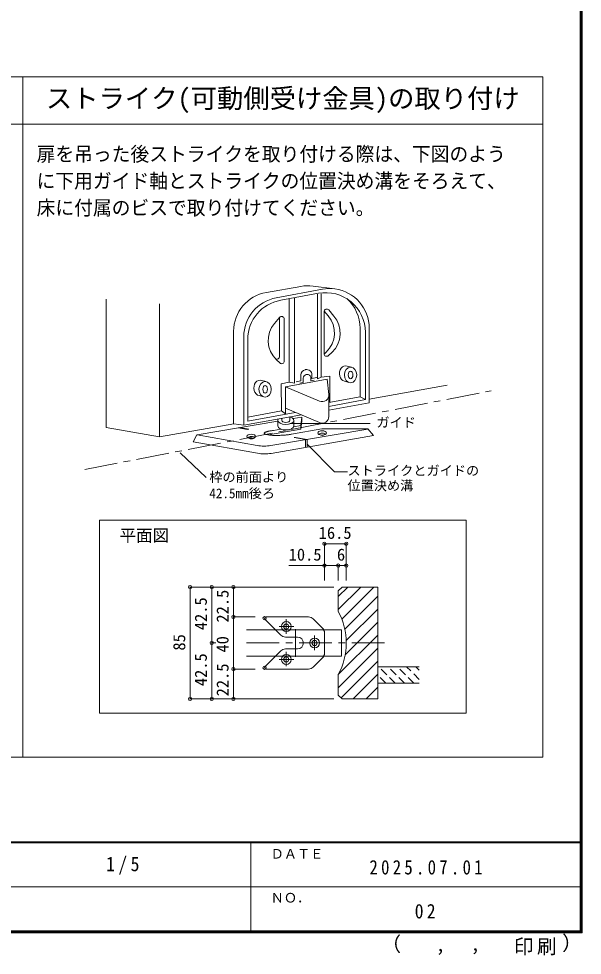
# Model space of a CAD drawing. Units: millimetres, scale not verified. Extents: x -973 to 977, y -718 to 696.
# Drawn here: x 549 to 977, y -718 to -7 of the extents above; entities that cross this region are included whole.
import ezdxf
from ezdxf.enums import TextEntityAlignment as Align

# ---------------------------------------------------------------- set-up
doc = ezdxf.new("R2010")
doc.units = ezdxf.units.MM
doc.header["$LTSCALE"] = 5
doc.header["$PDMODE"] = 32
doc.header["$PDSIZE"] = 2.5
doc.linetypes.add('CHAIN1', pattern=[8, 5, -1, 1, -1])
doc.linetypes.add('DASHED1', pattern=[1.8, 1.2, -0.6])
doc.layers.add('0-C_ハッチ', color=7, linetype='Continuous', lineweight=9)
doc.layers.add('F-1_枠', color=6, linetype='Continuous', lineweight=9)
doc.layers.add('F-A_文字', color=7, linetype='Continuous')
doc.styles.add('ＭＳ ゴシック', font='')
doc.styles.get('ＭＳ ゴシック').set_extended_font_data('MS Gothic')

msp = doc.modelspace()

# ---------------------------------------------------------------- linework, layer by layer
at = {"layer": '0-C_ハッチ', "color": 3}
for p, q in [((551.839, -567.5), (551.839, -50.984)), ((946.639, -567.5), (946.639, -50.984)), ((946.639, -86.984), (157.039, -86.984)), ((791.338, -441.249), (794.338, -438.249)), ((794.338, -438.249), (821.338, -438.249)), ((821.338, -523.249), (821.338, -438.249)), ((791.338, -441.249), (791.338, -456.75)), ((791.338, -504.749), (791.338, -520.249)), ((794.338, -523.249), (791.338, -520.249)), ((794.338, -523.249), (821.338, -523.249)), ((946.639, -567.5), (-173.906, -567.5))]:
    msp.add_line(p, q, dxfattribs=at)
at = {"layer": '0-C_ハッチ'}
for p, q in [((736.734, -214.548), (762.922, -210.052)), ((779.383, -212.191), (744.12, -218.716)), ((772.147, -209.789), (788.805, -211.954)), ((776.415, -215.281), (747.665, -220.601)), ((753.952, -282.794), (753.952, -219.564)), ((758.062, -218.868), (758.142, -283.592)), ((775.575, -215.998), (775.575, -280.285)), ((778.22, -278.962), (778.22, -215.562)), ((742.865, -238.106), (746.794, -233.535)), ((746.563, -263.397), (746.563, -233.804)), ((780.525, -261.103), (780.525, -229.232)), ((783.641, -232.324), (780.58, -228.764)), ((787.971, -232.499), (784.041, -227.928)), ((750.311, -266.711), (750.311, -234.839)), ((814.841, -241.691), (814.841, -298.496)), ((711.81, -244.115), (711.81, -314.284)), ((719.579, -248.215), (719.579, -315.294)), ((807.917, -293.739), (807.917, -241.84)), ((811.873, -244.78), (811.873, -295.963)), ((722.547, -250.201), (722.547, -312.298)), ((782.171, -259.937), (780.556, -261.454)), ((786.501, -260.112), (783.894, -262.561)), ((744.335, -265.719), (746.941, -268.168)), ((762.97, -277.206), (762.97, -281.735)), ((766.506, -273.217), (766.15, -273.291)), ((767.222, -276.894), (766.973, -276.946)), ((771.325, -277.132), (771.325, -279.986)), ((798.195, -270.51), (801.431, -271.396)), ((733.27, -281.45), (736.507, -282.336)), ((753.952, -282.794), (748.035, -284.033)), ((751.343, -286.245), (782.923, -280.462)), ((753.952, -282.794), (758.142, -283.592)), ((762.97, -281.735), (759.364, -282.489)), ((764.747, -282.856), (762.223, -283.384)), ((764.747, -279.686), (764.747, -282.856)), ((770.596, -279.634), (770.596, -281.632)), ((773.119, -281.104), (770.596, -281.632)), ((774.93, -279.231), (771.325, -279.986)), ((775.575, -280.285), (778.22, -278.962)), ((778.22, -278.962), (784.856, -278.3)), ((784.095, -292.014), (782.923, -280.462)), ((784.856, -278.3), (784.856, -298.086)), ((796.114, -282.015), (799.351, -282.901)), ((777.18, -297.127), (751.342, -286.247)), ((751.343, -286.245), (751.343, -306.743)), ((731.19, -292.955), (734.426, -293.841)), ((784.121, -292.519), (784.121, -308.834)), ((784.121, -298.225), (807.917, -293.739)), ((811.873, -295.963), (784.121, -301.279)), ((784.121, -303.913), (814.841, -298.496)), ((811.873, -295.963), (807.917, -293.739)), ((748.256, -304.538), (722.547, -309.299)), ((722.547, -312.298), (758.689, -305.656)), ((777.18, -313.442), (751.343, -302.563)), ((684.077, -322.637), (745.362, -312.309)), ((719.579, -315.293), (763.277, -307.588)), ((745.362, -311.792), (745.362, -315.968)), ((748.425, -311.792), (748.425, -310.207)), ((754.599, -311.792), (754.599, -309.118)), ((763.726, -309.215), (756.95, -310.357)), ((757.662, -311.792), (757.662, -315.968)), ((763.726, -309.215), (762.82, -315.652)), ((763.726, -311.972), (762.82, -318.41)), ((763.726, -311.972), (763.726, -309.215)), ((711.905, -314.296), (719.579, -315.294)), ((715.294, -317.376), (722.333, -318.608)), ((716.427, -317.185), (723.39, -318.404)), ((722.333, -318.608), (723.39, -318.404)), ((738.237, -322.745), (762.82, -318.41)), ((738.338, -319.981), (738.482, -319.951)), ((738.482, -319.951), (738.613, -319.925)), ((738.613, -319.925), (738.729, -319.901)), ((738.729, -319.901), (738.831, -319.882)), ((738.831, -319.882), (738.92, -319.865)), ((738.92, -319.865), (739.455, -319.771)), ((739.455, -319.771), (740.042, -319.667)), ((813.742, -318.286), (740.007, -330.86)), ((740.042, -319.667), (740.678, -319.555)), ((740.678, -319.555), (741.366, -319.434)), ((741.366, -319.434), (742.103, -319.304)), ((742.103, -319.306), (747.593, -318.338)), ((778.83, -318.199), (755.807, -322.259)), ((757.537, -316.584), (762.82, -315.652)), ((762.82, -315.652), (762.82, -318.41)), ((813.724, -318.088), (778.83, -318.199)), ((818.173, -323.274), (813.795, -318.116)), ((681.147, -328.14), (684.009, -322.683)), ((684.077, -322.834), (729.791, -330.837)), ((735.088, -321.429), (735.115, -321.295)), ((735.107, -321.567), (735.088, -321.429)), ((735.172, -321.71), (735.107, -321.567)), ((735.115, -321.295), (735.187, -321.165)), ((735.299, -321.854), (735.172, -321.71)), ((735.187, -321.165), (735.305, -321.04)), ((735.505, -321.995), (735.299, -321.854)), ((735.305, -321.04), (735.469, -320.92)), ((735.469, -320.92), (735.679, -320.804)), ((735.791, -322.132), (735.505, -321.995)), ((735.679, -320.804), (735.934, -320.692)), ((736.155, -322.267), (735.791, -322.132)), ((735.934, -320.692), (736.207, -320.587)), ((736.598, -322.399), (736.155, -322.267)), ((736.207, -320.587), (736.469, -320.491)), ((736.469, -320.491), (736.721, -320.403)), ((737.121, -322.527), (736.598, -322.399)), ((736.721, -320.403), (736.962, -320.323)), ((736.962, -320.323), (737.192, -320.252)), ((737.722, -322.653), (737.121, -322.527)), ((737.192, -320.252), (737.412, -320.19)), ((737.412, -320.19), (737.622, -320.135)), ((737.622, -320.135), (737.82, -320.09)), ((738.403, -322.775), (737.722, -322.653)), ((737.82, -320.09), (738.007, -320.05)), ((738.007, -320.05), (738.179, -320.014)), ((738.179, -320.014), (738.338, -319.981)), ((739.13, -322.888), (738.403, -322.775)), ((739.871, -322.983), (739.13, -322.888)), ((740.626, -323.061), (739.871, -322.983)), ((740.27, -336.76), (818.173, -323.274)), ((741.394, -323.122), (740.626, -323.061)), ((742.177, -323.166), (741.394, -323.122)), ((742.974, -323.192), (742.177, -323.166)), ((743.784, -323.201), (742.974, -323.192)), ((744.609, -323.194), (743.784, -323.201)), ((745.43, -323.175), (744.609, -323.194)), ((746.229, -323.151), (745.43, -323.175)), ((747.007, -323.122), (746.229, -323.151)), ((747.764, -323.087), (747.007, -323.122)), ((748.5, -323.048), (747.764, -323.087)), ((749.214, -323.004), (748.5, -323.048)), ((749.907, -322.955), (749.214, -323.004)), ((750.579, -322.901), (749.907, -322.955)), ((751.213, -322.846), (750.579, -322.901)), ((751.794, -322.794), (751.213, -322.846)), ((752.321, -322.745), (751.794, -322.794)), ((752.795, -322.7), (752.321, -322.745)), ((753.216, -322.657), (752.795, -322.7)), ((753.582, -322.618), (753.216, -322.657)), ((753.896, -322.582), (753.582, -322.618)), ((754.156, -322.549), (753.896, -322.582)), ((754.441, -322.499), (754.156, -322.549)), ((754.748, -322.444), (754.441, -322.499)), ((755.078, -322.386), (754.748, -322.444)), ((755.431, -322.324), (755.078, -322.386)), ((755.806, -322.258), (755.431, -322.324)), ((757.744, -324.806), (758.87, -324.614)), ((757.744, -324.806), (766.509, -326.34)), ((758.87, -324.614), (767.635, -326.148)), ((766.509, -326.34), (766.509, -332.218)), ((767.635, -326.148), (767.635, -332.023)), ((729.944, -336.744), (681.147, -328.14)), ((888.408, -387.413), (610.071, -387.413)), ((610.071, -534.069), (610.071, -387.413)), ((768.767, -460.999), (736.338, -460.999)), ((747.709, -474.785), (735.631, -462.707)), ((772.302, -462.464), (779.374, -469.535)), ((751.245, -476.249), (760.338, -476.249)), ((780.838, -473.071), (780.838, -488.428)), ((747.709, -486.714), (735.631, -498.792)), ((751.245, -485.249), (760.338, -485.249)), ((779.374, -491.964), (772.302, -499.035)), ((768.767, -500.499), (736.338, -500.499))]:
    msp.add_line(p, q, dxfattribs=at)
at = {"layer": '0-C_ハッチ', "color": 2}
for p, q in [((614.962, -317.087), (614.962, -219.67)), ((655.411, -324.199), (655.411, -223.227)), ((814.841, -295.569), (874.103, -285.084)), ((821.338, -498.749), (852.884, -498.749)), ((821.338, -511.249), (852.884, -511.249))]:
    msp.add_line(p, q, dxfattribs=at)
at = {"layer": '0-C_ハッチ', "color": 4, "linetype": 'CHAIN1'}
for p, q in [((598.806, -348.999), (907.417, -289.306)), ((746.512, -468.249), (757.621, -468.249)), ((751.838, -462.759), (751.838, -473.748)), ((758.838, -470.249), (758.838, -491.249)), ((773.338, -475.181), (773.338, -486.29)), ((721.543, -480.749), (828.694, -480.749)), ((751.838, -487.365), (751.838, -498.235)), ((746.512, -493.249), (757.621, -493.249))]:
    msp.add_line(p, q, dxfattribs=at)
at = {"layer": '0-C_ハッチ', "color": 4}
for p, q in [((754.468, -314.119), (815.457, -314.119)), ((671.311, -336.488), (691.074, -355.088)), ((797.338, -405.441), (780.838, -405.441)), ((780.838, -405.441), (780.838, -421.941)), ((797.338, -405.441), (797.338, -421.941)), ((791.338, -421.941), (753.652, -421.941)), ((780.838, -421.941), (780.838, -433.191)), ((791.338, -421.941), (791.338, -433.191)), ((791.338, -421.941), (797.338, -421.941)), ((797.338, -421.941), (797.338, -433.191)), ((678.765, -438.249), (694.812, -438.249)), ((678.765, -438.249), (678.765, -523.249)), ((694.812, -438.249), (788.044, -438.249)), ((695.237, -438.249), (695.237, -480.749)), ((711.708, -438.249), (711.708, -460.999)), ((808.367, -438.249), (791.338, -455.278)), ((798.467, -438.249), (791.338, -445.379)), ((818.266, -438.249), (793.976, -462.54)), ((821.338, -445.077), (796.231, -470.184)), ((821.338, -454.977), (797.338, -478.977)), ((711.708, -460.999), (728.18, -460.999)), ((821.338, -464.876), (796.553, -489.661)), ((821.338, -474.776), (791.353, -504.761)), ((695.237, -480.749), (695.237, -523.249)), ((695.237, -480.749), (698.227, -480.749)), ((821.338, -484.675), (791.338, -514.675)), ((821.338, -494.575), (793.501, -522.412)), ((711.708, -500.499), (711.708, -523.249)), ((821.338, -504.474), (802.563, -523.25)), ((821.338, -514.374), (812.462, -523.25)), ((678.765, -523.249), (694.812, -523.249)), ((694.812, -523.249), (788.044, -523.249))]:
    msp.add_line(p, q, dxfattribs=at)
at = {"layer": '0-C_ハッチ', "color": 6}
msp.add_line((721.543, -490.749), (793.838, -490.749), dxfattribs=at)
at = {"layer": '0-C_ハッチ', "color": 4, "linetype": 'DASHED1'}
for p, q in [((834.551, -511.249), (822.051, -498.749)), ((841.622, -511.249), (829.122, -498.749)), ((848.693, -511.249), (836.193, -498.749)), ((852.884, -508.369), (843.264, -498.749)), ((852.884, -501.298), (850.335, -498.749)), ((827.48, -511.249), (821.338, -505.108))]:
    msp.add_line(p, q, dxfattribs=at)
at = {"layer": '0-C_ハッチ', "color": 3}
msp.add_lwpolyline([(157.039, -567.5), (157.039, -50.984), (946.639, -50.984)], dxfattribs=at)
at = {"layer": '0-C_ハッチ'}
for points in [[(748.035, -284.033), (748.256, -304.538), (751.343, -306.743)], [(610.071, -534.069), (888.408, -534.069), (888.408, -387.413)]]:
    msp.add_lwpolyline(points, dxfattribs=at)
at = {"layer": '0-C_ハッチ', "color": 2}
msp.add_lwpolyline([(711.905, -314.296), (655.411, -324.199), (614.962, -317.087)], dxfattribs=at)
at = {"layer": '0-C_ハッチ', "color": 4}
for points in [[(767.878, -330.06), (788.516, -350.699), (798.329, -350.699)], [(711.708, -460.999), (711.708, -500.499), (728.18, -500.499)]]:
    msp.add_lwpolyline(points, dxfattribs=at)
at = {"layer": '0-C_ハッチ', "color": 6}
msp.add_lwpolyline([(721.543, -470.749), (793.838, -470.749), (793.838, -490.749)], dxfattribs=at)
at = {"layer": '0-C_ハッチ'}
for centre, radius in [((751.838, -468.249), 3.75), ((751.838, -468.249), 1.95), ((773.338, -480.749), 3.75), ((773.338, -480.749), 1.95), ((751.838, -493.249), 3.75), ((751.838, -493.249), 1.95)]:
    msp.add_circle(centre, radius, dxfattribs=at)
for centre, radius, start, end in [((768.38, -239.552), 30, 82.7856, 100.48305), ((784.841, -241.691), 30, 82.48094, 100.48305), ((784.841, -241.691), 30, 0, 82.48094), ((741.81, -244.115), 30, 99.74095, 180), ((749.579, -248.215), 30, 100.48305, 180), ((781.873, -244.78), 30, 0, 100.48305), ((777.917, -241.84), 30, 0, 48.66116), ((752.547, -250.201), 30, 99.36428, 180), ((782.525, -229.232), 2, 40.68451, 180), ((748.311, -234.839), 2, 0, 139.31549), ((768.475, -245.362), 20, 313.21984, 40.68451), ((772.805, -245.537), 20, 313.21984, 40.68451), ((758.031, -251.144), 20, 139.31549, 226.78016), ((782.525, -261.103), 2, 180, 313.21984), ((744.563, -263.397), 2, 249.98399, 0), ((748.311, -266.711), 2, 226.78016, 0), ((766.97, -277.206), 4, 101.82187, 180), ((767.547, -279.686), 2.8, 101.82187, 180), ((767.325, -277.132), 4, 0, 101.82187), ((767.796, -279.634), 2.8, 0, 101.82187), ((779.121, -292.519), 5, 247.16514, 5.79361), ((779.121, -308.834), 5, 247.16514, 0), ((813.725, -318.188), 0.1, 279.67723, 90.18383), ((684.094, -322.736), 0.1, 99.56556, 260.07017), ((734.964, -301.287), 30, 260.07017, 279.67723), ((735.153, -307.199), 30, 260.001, 279.82085), ((736.338, -461.999), 1, 90, 225), ((768.767, -465.999), 5, 45, 90), ((751.245, -471.249), 5, 225, 270), ((760.338, -480.749), 4.5, 270, 90), ((775.838, -473.071), 5, 0, 45), ((751.245, -490.249), 5, 90, 135), ((775.838, -488.428), 5, 315, 360), ((736.338, -499.499), 1, 135, 270), ((768.767, -495.499), 5, 270, 315)]:
    msp.add_arc(centre, radius, start, end, dxfattribs=at)
at = {"layer": '0-C_ハッチ', "color": 3}
msp.add_arc((746.338, -480.75), 51, 331.92743, 28.07257, dxfattribs=at)
at = {"layer": '0-C_ハッチ'}
for centre, major_axis, ratio, start_param, end_param in [((796.861, -276.18), (0, 5.909), 0.8, 5.9972568, 9.2661127), ((731.937, -287.12), (0, 5.909), 0.8, 5.9972568, 9.2661127), ((751.512, -311.792), (6.15, 0), 0.5, 2.7689685, 7.3280663), ((751.512, -311.792), (3.087, 0), 0.5, 3.1415927, 6.2831853), ((751.512, -315.968), (6.15, 0), 0.5, 3.1415927, 6.2831853)]:
    msp.add_ellipse(centre, major_axis=major_axis, ratio=ratio, start_param=start_param, end_param=end_param, dxfattribs=at)
for centre, major_axis, ratio in [((800.668, -277.226), (0, 5.909), 0.8), ((800.668, -277.226), (0, 2.909), 0.593777), ((735.743, -288.166), (0, 5.909), 0.8), ((735.743, -288.166), (0, 2.909), 0.593777), ((778.993, -321.293), (3.31, 0), 0.5), ((725.226, -323.922), (3.31, 0), 0.5), ((725.352, -324.851), (2.184, 0), 0.4), ((779.12, -322.221), (2.184, 0), 0.4)]:
    msp.add_ellipse(centre, major_axis=major_axis, ratio=ratio, dxfattribs=at)
for p in [(780.838, -405.441), (797.338, -405.441), (780.838, -421.941), (791.338, -421.941), (797.338, -421.941), (678.765, -438.249), (695.237, -438.249), (711.708, -438.249), (711.708, -460.999), (735.338, -461.999), (695.237, -480.749), (711.708, -500.499), (735.338, -499.499), (678.765, -523.249), (695.237, -523.249), (711.708, -523.249)]:
    msp.add_point(p, dxfattribs=at)
at = {"layer": 'F-1_枠'}
for p, q in [((974.986, 695.833), (974.986, -700.833)), ((975.82, 695.833), (975.82, -700.833)), ((976.653, 695.833), (976.653, -700.833)), ((976.653, -631.667), (-973.347, -631.667)), ((976.653, -632.5), (-973.347, -632.5)), ((724.986, -632.5), (724.986, -699.167)), ((1.653, -665.833), (974.986, -665.834)), ((976.653, -699.167), (-973.347, -699.167)), ((976.653, -700), (-973.347, -700)), ((976.653, -700.833), (-973.347, -700.833))]:
    msp.add_line(p, q, dxfattribs=at)

# ---------------------------------------------------------------- texts
at = {"layer": '0-C_ハッチ', "style": 'ＭＳ ゴシック'}
for s, height, p in [('ストライク(可動側受け金具)の取り付け', 14.66, (569.239, -78.984)), ('ガイド', 7.331, (820.257, -319.119)), ('ストライクとガイドの', 7.331, (798.329, -355.699)), ('枠の前面より', 7.331, (693.341, -360.58)), ('42.5㎜後ろ', 7.331, (693.341, -373)), ('位置決め溝', 7.331, (798.329, -367.037)), ('平面図', 9.164, (625.253, -406.482)), ('16.5', 9.164, (776.468, -404.441)), ('10.5', 9.164, (753.652, -420.941)), ('6', 9.164, (790.309, -420.941))]:
    msp.add_text(s, height=height, dxfattribs=at).set_placement(p, align=Align.BOTTOM_LEFT)
at = {"layer": '0-C_ハッチ', "style": 'ＭＳ ゴシック', "width": 0.95}
for s, p in [('扉を吊った後ストライクを取り付ける際は、下図のよう', (562.205, -118.311)), ('に下用ガイド軸とストライクの位置決め溝をそろえて、', (562.205, -138.711)), ('床に付属のビスで取り付けてください。', (562.205, -159.111))]:
    msp.add_text(s, height=11, dxfattribs=at).set_placement(p, align=Align.BOTTOM_LEFT)
at = {"layer": '0-C_ハッチ', "style": 'ＭＳ ゴシック'}
for s, p in [('42.5', (694.237, -470.999)), ('22.5', (710.757, -465.249)), ('85', (677.814, -486.5)), ('40', (710.708, -487.999)), ('42.5', (694.237, -513.5)), ('22.5', (710.757, -521.249))]:
    msp.add_text(s, height=9.164, rotation=90, dxfattribs=at).set_placement(p, align=Align.BOTTOM_LEFT)
at = {"layer": 'F-A_文字', "style": 'ＭＳ ゴシック'}
for s, height, p in [('ＤＡＴＥ', 7.331, (739.986, -646.667)), ('ＮＯ．', 7.331, (739.986, -680.001)), ('（', 11, (823.992, -718.052)), ('）', 11, (961.387, -717.355)), (',', 11, (865.199, -718.052)), (',', 11, (891.686, -717.588))]:
    msp.add_text(s, height=height, dxfattribs=at).set_placement(p, align=Align.BOTTOM_LEFT)
at = {"layer": 'F-A_文字', "char_height": 11, "attachment_point": 7, "style": 'ＭＳ ゴシック'}
for s, insert in [('\\T1.38;\\W0.9;1/5', (614.986, -656.667)), ('\\T1.39;\\W0.85;2025.07.01', (814.986, -656.667)), ('\\T1.36;\\W0.9;02', (849.361, -690.001)), ('\\T1.17;印刷', (924.678, -717.82))]:
    msp.add_mtext(s, dxfattribs=dict(at, insert=insert))

doc.saveas('drawing.dxf')
